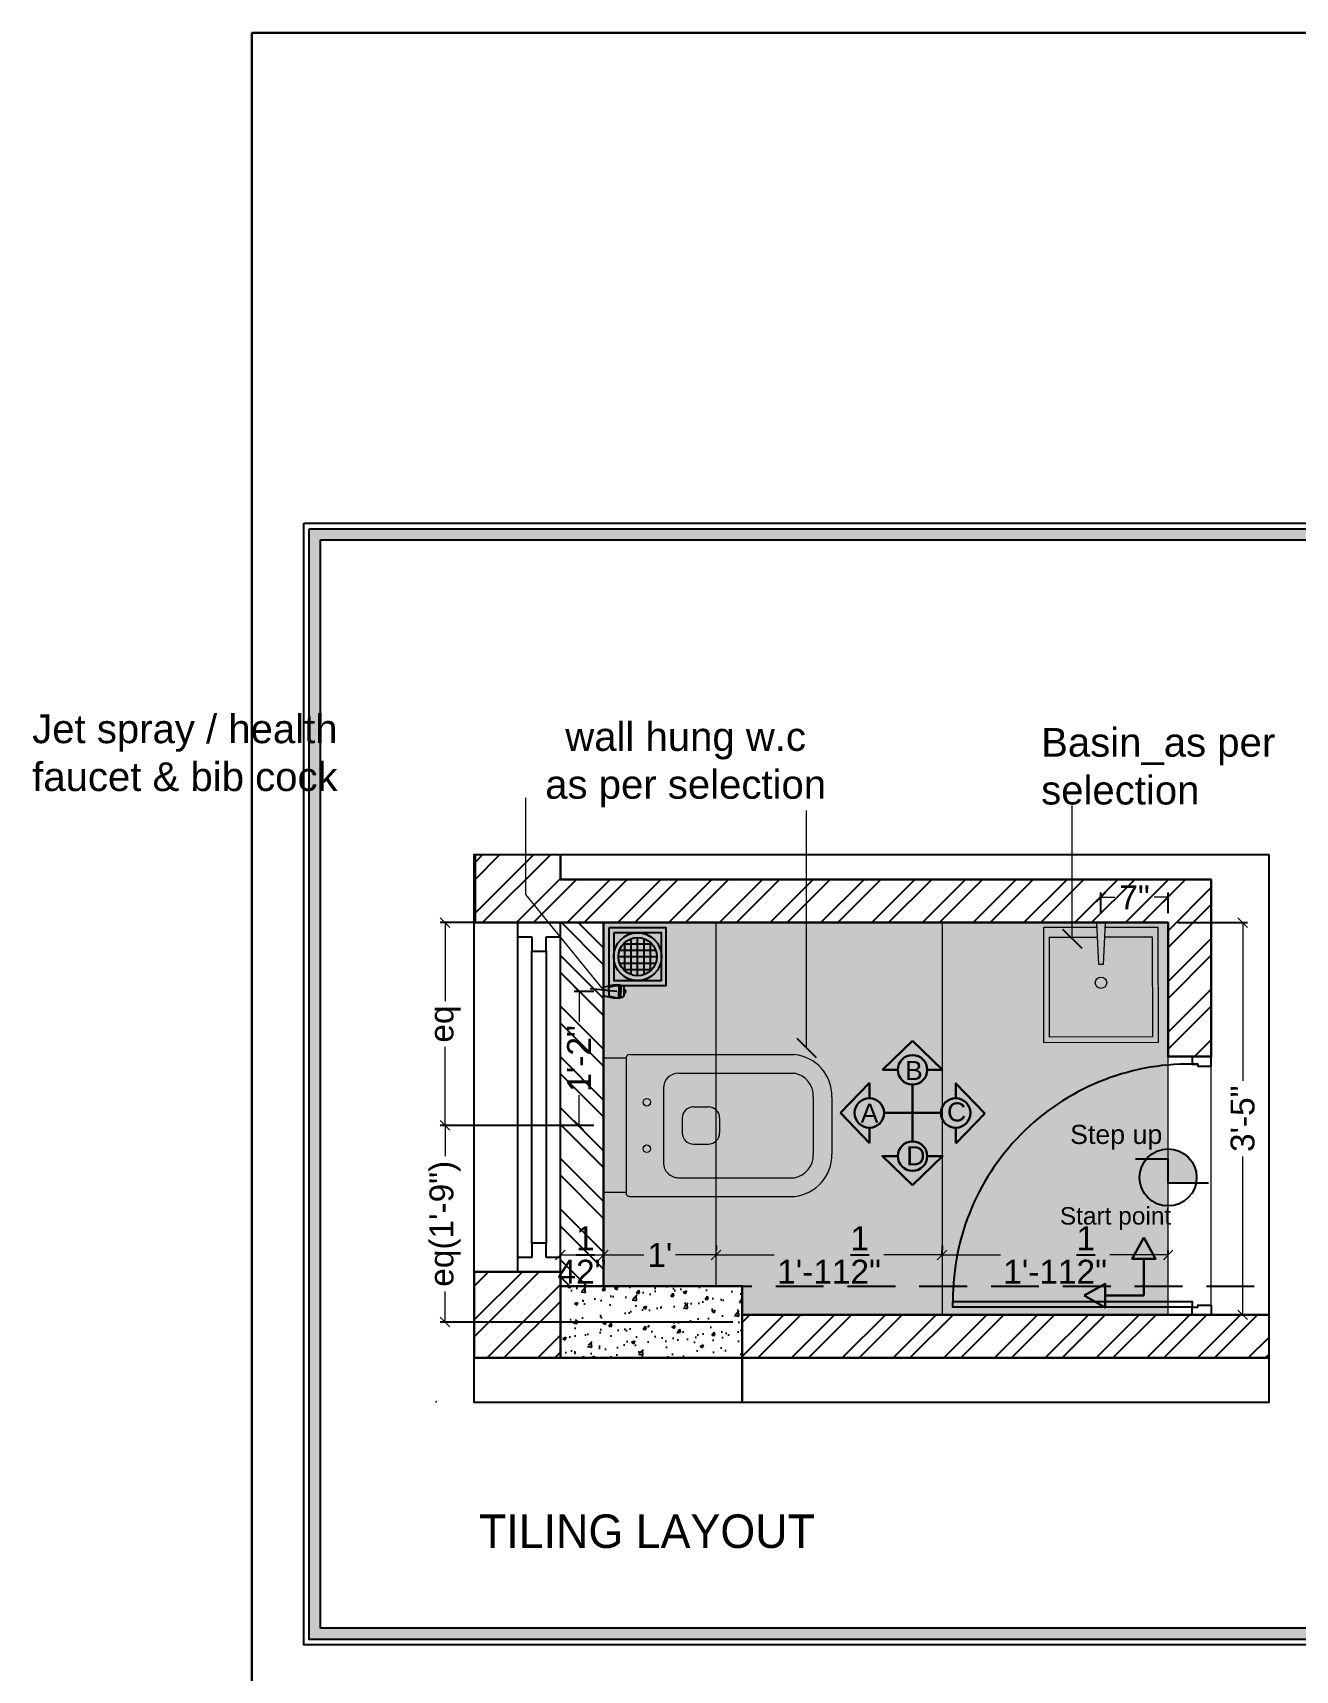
# Model space of a CAD drawing. Header units: millimetres. Extents: x 56222 to 3066687, y -650199 to -121287.
# Drawn here: x 148876.1 to 149008, y -184658.7 to -184487.5 of the extents above; entities that cross this region are included whole.
import ezdxf

# ---------------------------------------------------------------- set-up
doc = ezdxf.new("R2010")
doc.units = ezdxf.units.MM
doc.header["$MEASUREMENT"] = 0
doc.header["$PDMODE"] = 35
for name, pattern in [('ACAD_ISO02W100', [15, 12, -3]), ('ACAD_ISO04W100', [30, 24, -3, 0, -3]), ('HIDDEN', [0.375, 0.25, -0.125])]:
    doc.linetypes.add(name, pattern=pattern)
doc.layers.get('Defpoints').update_dxf_attribs({"color": 220})
for name, color, linetype, lineweight in [('BEAM', 160, 'HIDDEN', 25), ('COLUMN', 1, 'Continuous', 30), ('dim05', 1, 'Continuous', 13), ('DIMENSIONS', 164, 'Continuous', 9), ('Electrical', 84, 'Continuous', 30), ('ELEVATION', 250, 'Continuous', 9), ('FURNITURE', 32, 'Continuous', 9), ('LABALLING', 1, 'Continuous', 25), ('NAME PLATE', 7, 'Continuous', 25), ('sec. mark', 5, 'Continuous', 25), ('SECOND FLOOR', 7, 'Continuous', 9), ('SECOND FLOOR ( PLine )', 7, 'Continuous', 30), ('Text', 7, 'Continuous', 15), ('wall', 7, 'Continuous', 30), ('XX~SLAB ( BEAM )~ ( DIM )', 7, 'Continuous', 9)]:
    doc.layers.add(name, color=color, linetype=linetype, lineweight=lineweight)
doc.layers.add('hatch', color=253, linetype='Continuous', lineweight=0, transparency=0.4)
for name, color, linetype in [('SANIT', 232, 'Continuous'), ('WC-DET', 8, 'Continuous'), ('WIN', 250, 'Continuous')]:
    doc.layers.add(name, color=color, linetype=linetype)
doc.layers.add('XX~SLAB ( PLINE )', color=251, linetype='Continuous', plot=False)
doc.styles.add('Aerial', font='arial.ttf')
doc.styles.add('Arial', font='arial.ttf')
doc.styles.add('DATE', font='swissc.ttf', dxfattribs={"height": 6.75})
doc.styles.get("Standard").update_dxf_attribs({"font": 'arial.ttf', "height": 6})
doc.dimstyles.new('ISO-25', dxfattribs={"dimtxt": 2.5, "dimasz": 1, "dimexe": 0.5, "dimexo": 1, "dimtad": 0, "dimdec": 1, "dimlunit": 4, "dimtxsty": 'Standard', "dimblk": 'OBLIQUE', "dimcen": 2.5, "dimclrd": 1, "dimclre": 1, "dimclrt": 5, "dimadec": 0, "dimazin": 0, "dimtfac": 1, "dimtdec": 1, "dimtmove": 0, "dimatfit": 3, "dimfxl": 1, "dimlwd": -1, "dimarcsym": 0})
doc.dimstyles.new('NEW ', dxfattribs={"dimtxt": 3, "dimasz": 2, "dimexe": 1, "dimexo": 1, "dimgap": 0.089996, "dimtad": 0, "dimtoh": 1, "dimzin": 3, "dimdsep": 46, "dimlunit": 4, "dimtxsty": 'Aerial', "dimblk": 'OBLIQUE', "dimcen": 0.089996, "dimdle": 1, "dimclrd": 252, "dimclre": 252, "dimclrt": 7, "dimadec": 0, "dimazin": 1, "dimtfac": 1, "dimtdec": 0, "dimtofl": 0, "dimtmove": 1, "dimatfit": 3, "dimldrblk": 'OBLIQUE', "dimfxl": 1, "dimtolj": 1, "dimtzin": 0, "dimlwd": 5, "dimlwe": 5, "dimarcsym": 0})
pattern_1 = [(45, (197.9044, 8.5273), (-2.65165043, 2.65165043), []), (45, (199.672, 8.5273), (-2.65165043, 2.65165043), [])]

# ---------------------------------------------------------------- blocks, each defined once
blk = doc.blocks.new('A$C3EC62B37')
at = {"layer": 'FURNITURE', "lineweight": 30, "ltscale": 0.25, "true_color": 0xffffff}
h = blk.add_hatch(color=7, dxfattribs=at)
h.dxf.hatch_style = 1
h.paths.add_polyline_path([(-12.22, 0), (-12.22, 2.35), (-26.26, 2.35), (-26.26, 0)])
h.paths.add_polyline_path([(-26.26, 2.35), (-12.22, 2.35, 0.414214), (-11.83, 2.74), (-11.83, 19.96, 0.388639), (-16.24, 23.87), (-22.38, 23.87, 0.379499), (-26.65, 19.96), (-26.65, 2.74, 0.414214)])
h.paths.add_polyline_path([(-15.35, 6.26), (-23.13, 6.26, -0.414214), (-24.7, 7.83), (-24.7, 19.96, -0.349567), (-22.37, 21.91), (-16.24, 21.91, -0.364948), (-13.78, 19.96), (-13.78, 7.83, -0.414214)], flags=16)
h.paths.add_polyline_path([(-18.46, 8.22), (-20.02, 8.22, -0.414214), (-21.2, 9.39), (-21.2, 10.96, -0.414214), (-20.02, 12.13), (-18.46, 12.13, -0.414214), (-17.28, 10.96), (-17.28, 9.39, -0.414214)], flags=0)
h.paths.add_polyline_path([(-22.06, 4.53, -1), (-21.27, 4.53, -1)], flags=16)
at = {"layer": 'FURNITURE', "color": 0, "linetype": 'ByBlock', "lineweight": -2}
for p, q in [((-22.24, 23.87), (-16.24, 23.87)), ((-22.24, 21.91), (-16.24, 21.91)), ((-26.65, 2.74), (-26.65, 19.96)), ((-24.7, 7.83), (-24.7, 19.96)), ((-13.78, 7.83), (-13.78, 19.96)), ((-11.83, 2.74), (-11.83, 19.96)), ((-20.02, 12.13), (-18.46, 12.13)), ((-21.2, 9.39), (-21.2, 10.96)), ((-17.28, 9.39), (-17.28, 10.96)), ((-20.02, 8.22), (-18.46, 8.22)), ((-23.13, 6.26), (-15.35, 6.26)), ((-26.26, 2.35), (-12.22, 2.35)), ((-26.26, 2.35), (-26.26, 0)), ((-12.22, 2.35), (-12.22, 0)), ((-26.26, 0), (-12.22, 0)), ((-26.26, 0), (-12.22, 0))]:
    blk.add_line(p, q, dxfattribs=at)
for centre in [(-21.66, 4.53), (-16.81, 4.53)]:
    blk.add_circle(centre, 0.391, dxfattribs=at)
for centre, radius, start, end in [((-22.31, 19.5), 4.37, 89.0873, 174.0395), ((-16.17, 19.5), 4.37, 5.9605, 90.9127), ((-22.31, 19.48), 2.44, 88.437, 168.6348), ((-16.17, 19.48), 2.44, 11.3652, 91.563), ((-20.02, 10.96), 1.17, 90, 180), ((-18.46, 10.96), 1.17, 0, 90), ((-20.02, 9.39), 1.17, 180, 270), ((-18.46, 9.39), 1.17, 270, 0), ((-23.13, 7.83), 1.57, 180, 270), ((-15.35, 7.83), 1.57, 270, 0), ((-26.26, 2.74), 0.391, 180, 270), ((-12.22, 2.74), 0.391, 270, 0)]:
    blk.add_arc(centre, radius, start, end, dxfattribs=at)
blk = doc.blocks.new('A$C775F2B7C')
at = {"layer": 'WC-DET', "color": 7}
for points in [[(0.0199, 0.0758), (0.0069, 0.0758, 0.150223), (0, 0.0598), (0, 0.0369), (0.0069, 0.004, 0.333354), (0.0114, 0), (0.0248, 0), (0.0382, 0, 0.333354), (0.0427, 0.004), (0.0496, 0.0369), (0.0496, 0.0598, 0.150223), (0.0427, 0.0758), (0.0297, 0.0758)], [(0.0199, 0.0758), (0.0199, 0.0819, -0.414214), (0.0206, 0.0826), (0.0248, 0.0826)], [(0.0248, 0.0758), (0.0199, 0.0758, 0.150223)], [(0.0297, 0.0758), (0.0297, 0.0819, 0.414214), (0.0289, 0.0826), (0.0248, 0.0826)], [(0.025, 0.0202), (0.0118, 0.0202, -0.354974), (0.0072, 0.0233), (0, 0.0572)], [(0.0246, 0.0202), (0.0378, 0.0202, 0.354974), (0.0423, 0.0233), (0.0496, 0.0572)]]:
    blk.add_lwpolyline(points, format="xyb", dxfattribs=at)
at = {"layer": 'WC-DET'}
for points in [[(0.0005, 0.0627), (0.0248, 0.0627)], [(0.0011, 0.0651), (0.0248, 0.0651)], [(0.0485, 0.0651), (0.0248, 0.0651)], [(0.0491, 0.0627), (0.0248, 0.0627)], [(0, 0.0575), (0.0248, 0.0575)], [(0.0496, 0.0575), (0.0248, 0.0575)]]:
    blk.add_lwpolyline(points, dxfattribs=at)
at = {"layer": 'WC-DET', "color": 7}
blk.add_lwpolyline([(0.0297, 0.0758), (0.0248, 0.0758)], dxfattribs=at)
blk = doc.blocks.new('NAHNYsquare')
at = {"color": 253}
for p, q in [((4.49, -1.65), (1.51, -1.65)), ((1.67, -4.48), (1.67, -1.49)), ((2.33, -4.87), (2.33, -1.1)), ((3, -0.99), (3, -4.99)), ((3.67, -4.87), (3.67, -1.1)), ((4.33, -4.48), (4.33, -1.49)), ((5, -2.99), (1, -2.99)), ((4.89, -2.32), (1.11, -2.32)), ((4.89, -3.65), (1.11, -3.65)), ((4.49, -4.32), (1.51, -4.32))]:
    blk.add_line(p, q, dxfattribs=at)
for points in [[(0, -5.99), (6, -5.99), (6, 0.01), (0, 0.01)], [(0.5, -5.49), (5.5, -5.49), (5.5, -0.49), (0.5, -0.49)]]:
    blk.add_lwpolyline(points, close=True)
for radius in [2.5, 2]:
    blk.add_circle((3, -2.99), radius)
blk = doc.blocks.new('_Oblique')
at = {"layer": 'wall', "color": 0, "lineweight": -2}
blk.add_line((-0.5, -0.5), (0.5, 0.5), dxfattribs=at)
blk = doc.blocks.new('*D1018')
at = {"layer": 'Defpoints', "color": 0, "lineweight": 25, "transparency": 16777216}
for p in [(148987.71, -184577.86), (148987.71, -184580.51), (148994.73, -184580.51)]:
    blk.add_point(p, dxfattribs=at)
at = {"layer": 'dim05', "color": 1, "linetype": 'Continuous', "lineweight": -2, "transparency": 16777216}
for p, q in [((148987.71, -184579.51), (148987.71, -184577.36)), ((148994.73, -184579.51), (148994.73, -184577.36))]:
    blk.add_line(p, q, dxfattribs=at)
at = {"layer": 'dim05', "color": 1, "linetype": 'Continuous', "transparency": 16777216}
for p, q in [((148987.71, -184577.86), (148989.17, -184577.86)), ((148994.73, -184577.86), (148993.27, -184577.86))]:
    blk.add_line(p, q, dxfattribs=at)
at = {"layer": 'dim05', "color": 1, "transparency": 16777216, "rotation": 180}
blk.add_blockref('_Oblique', (148987.71, -184577.86), dxfattribs=at)
at = {"layer": 'dim05', "color": 1, "transparency": 16777216}
blk.add_blockref('_Oblique', (148994.73, -184577.86), dxfattribs=at)
at = {"layer": 'dim05', "color": 5, "lineweight": 25, "transparency": 16777216, "insert": (148991.22, -184577.86), "char_height": 2.5, "attachment_point": 5, "style": 'Arial'}
blk.add_mtext('7"', dxfattribs=at)
blk = doc.blocks.new('*D1019')
at = {"layer": 'Defpoints', "color": 0, "lineweight": 25, "transparency": 16777216}
for p in [(148971.11, -184615.25), (148971.11, -184616.17, -0.13), (148994.73, -184616.17, -0.13)]:
    blk.add_point(p, dxfattribs=at)
at = {"layer": 'dim05', "color": 1, "linetype": 'Continuous', "lineweight": -2, "transparency": 16777216}
for p, q in [((148971.11, -184615.17), (148971.11, -184614.75)), ((148994.73, -184615.17), (148994.73, -184614.75))]:
    blk.add_line(p, q, dxfattribs=at)
at = {"layer": 'dim05', "color": 1, "linetype": 'Continuous', "transparency": 16777216}
for p, q in [((148971.11, -184615.25), (148977.21, -184615.25)), ((148994.73, -184615.25), (148988.63, -184615.25))]:
    blk.add_line(p, q, dxfattribs=at)
at = {"layer": 'dim05', "color": 1, "transparency": 16777216, "rotation": 180}
blk.add_blockref('_Oblique', (148971.11, -184615.25), dxfattribs=at)
at = {"layer": 'dim05', "color": 1, "transparency": 16777216}
blk.add_blockref('_Oblique', (148994.73, -184615.25), dxfattribs=at)
at = {"layer": 'dim05', "color": 5, "lineweight": 25, "transparency": 16777216, "insert": (148982.92, -184615.25), "char_height": 2.5, "attachment_point": 5, "style": 'Arial'}
blk.add_mtext('1\'-11{\\H1x;\\S1/2;}"', dxfattribs=at)
blk = doc.blocks.new('*D1020')
at = {"layer": 'Defpoints', "color": 0, "lineweight": 25, "transparency": 16777216}
for p in [(148947.49, -184615.25, -0.13), (148947.49, -184615.25), (148971.11, -184615.25)]:
    blk.add_point(p, dxfattribs=at)
at = {"layer": 'dim05', "color": 1, "linetype": 'Continuous', "lineweight": -2, "transparency": 16777216}
for p, q in [((148947.49, -184614.25), (148947.49, -184614.75)), ((148971.11, -184614.25), (148971.11, -184614.75))]:
    blk.add_line(p, q, dxfattribs=at)
at = {"layer": 'dim05', "color": 1, "linetype": 'Continuous', "transparency": 16777216}
for p, q in [((148947.49, -184615.25), (148953.58, -184615.25)), ((148971.11, -184615.25), (148965.01, -184615.25))]:
    blk.add_line(p, q, dxfattribs=at)
at = {"layer": 'dim05', "color": 1, "transparency": 16777216, "rotation": 180}
blk.add_blockref('_Oblique', (148947.49, -184615.25), dxfattribs=at)
at = {"layer": 'dim05', "color": 1, "transparency": 16777216}
blk.add_blockref('_Oblique', (148971.11, -184615.25), dxfattribs=at)
at = {"layer": 'dim05', "color": 5, "lineweight": 25, "transparency": 16777216, "insert": (148959.3, -184615.25), "char_height": 2.5, "attachment_point": 5, "style": 'Arial'}
blk.add_mtext('1\'-11{\\H1x;\\S1/2;}"', dxfattribs=at)
blk = doc.blocks.new('*D1021')
at = {"layer": 'Defpoints', "color": 0, "lineweight": 25, "transparency": 16777216}
for p in [(148935.73, -184615.25, -0.13), (148935.73, -184615.25), (148947.49, -184615.25)]:
    blk.add_point(p, dxfattribs=at)
at = {"layer": 'dim05', "color": 1, "linetype": 'Continuous', "lineweight": -2, "transparency": 16777216}
for p, q in [((148935.73, -184614.25), (148935.73, -184614.75)), ((148947.49, -184614.25), (148947.49, -184614.75))]:
    blk.add_line(p, q, dxfattribs=at)
at = {"layer": 'dim05', "color": 1, "linetype": 'Continuous', "transparency": 16777216}
for p, q in [((148935.73, -184615.25), (148939.95, -184615.25)), ((148947.49, -184615.25), (148943.27, -184615.25))]:
    blk.add_line(p, q, dxfattribs=at)
at = {"layer": 'dim05', "color": 1, "transparency": 16777216, "rotation": 180}
blk.add_blockref('_Oblique', (148935.73, -184615.25), dxfattribs=at)
at = {"layer": 'dim05', "color": 1, "transparency": 16777216}
blk.add_blockref('_Oblique', (148947.49, -184615.25), dxfattribs=at)
at = {"layer": 'dim05', "color": 5, "lineweight": 25, "transparency": 16777216, "insert": (148941.61, -184615.25), "char_height": 2.5, "attachment_point": 5, "style": 'Arial'}
blk.add_mtext("1'", dxfattribs=at)
blk = doc.blocks.new('*D1022')
at = {"layer": 'Defpoints', "color": 0, "lineweight": 25, "transparency": 16777216}
for p in [(148931.23, -184615.25, -0.06), (148935.73, -184615.25, 0.04), (148935.73, -184615.25)]:
    blk.add_point(p, dxfattribs=at)
at = {"layer": 'dim05', "color": 1, "linetype": 'Continuous', "lineweight": -2, "transparency": 16777216}
for p, q in [((148935.73, -184614.25), (148935.73, -184614.75)), ((148931.23, -184616.25), (148931.23, -184615.75))]:
    blk.add_line(p, q, dxfattribs=at)
at = {"layer": 'dim05', "color": 1, "linetype": 'Continuous', "transparency": 16777216}
blk.add_line((148931.23, -184615.25), (148935.73, -184615.25), dxfattribs=at)
at = {"layer": 'dim05', "color": 1, "transparency": 16777216, "rotation": 180}
blk.add_blockref('_Oblique', (148931.23, -184615.25), dxfattribs=at)
at = {"layer": 'dim05', "color": 1, "transparency": 16777216}
blk.add_blockref('_Oblique', (148935.73, -184615.25), dxfattribs=at)
at = {"layer": 'dim05', "color": 5, "lineweight": 25, "transparency": 16777216, "insert": (148933.48, -184615.25), "char_height": 2.5, "attachment_point": 5, "style": 'Arial'}
blk.add_mtext('4{\\H1x;\\S1/2;}"', dxfattribs=at)
blk = doc.blocks.new('*D1023')
at = {"layer": 'Defpoints', "color": 0, "lineweight": 25, "transparency": 16777216}
for p in [(148994.73, -184580.51), (148994.73, -184621.51, -0.13), (149002.52, -184621.51)]:
    blk.add_point(p, dxfattribs=at)
at = {"layer": 'dim05', "color": 1, "linetype": 'Continuous', "lineweight": -2, "transparency": 16777216}
for p, q in [((148995.73, -184580.51), (149003.02, -184580.51)), ((148995.73, -184621.51), (149003.02, -184621.51))]:
    blk.add_line(p, q, dxfattribs=at)
at = {"layer": 'dim05', "color": 1, "linetype": 'Continuous', "transparency": 16777216}
for p, q in [((149002.52, -184580.51), (149002.52, -184597.06)), ((149002.52, -184621.51), (149002.52, -184604.96))]:
    blk.add_line(p, q, dxfattribs=at)
at = {"layer": 'dim05', "color": 1, "transparency": 16777216}
for p, rotation in [((149002.52, -184580.51), 90), ((149002.52, -184621.51), 270)]:
    blk.add_blockref('_Oblique', p, dxfattribs=dict(at, rotation=rotation))
at = {"layer": 'dim05', "color": 5, "lineweight": 25, "transparency": 16777216, "insert": (149002.52, -184601.01), "char_height": 2.5, "attachment_point": 5, "rotation": 90, "style": 'Arial'}
blk.add_mtext('3\'-5"', dxfattribs=at)
blk = doc.blocks.new('*D1024')
at = {"layer": 'Defpoints', "color": 0, "lineweight": 25, "transparency": 16777216}
for p in [(148935.73, -184601.71, 0), (148919.17, -184622.26), (148950.23, -184622.26, 0.07)]:
    blk.add_point(p, dxfattribs=at)
at = {"layer": 'dim05', "color": 1, "linetype": 'Continuous', "lineweight": -2, "transparency": 16777216}
for p, q in [((148934.73, -184601.71), (148918.67, -184601.71)), ((148949.23, -184622.26), (148918.67, -184622.26))]:
    blk.add_line(p, q, dxfattribs=at)
at = {"layer": 'dim05', "color": 1, "linetype": 'Continuous', "transparency": 16777216}
for p, q in [((148919.17, -184601.71), (148919.17, -184604.91)), ((148919.17, -184622.26), (148919.17, -184619.07))]:
    blk.add_line(p, q, dxfattribs=at)
at = {"layer": 'dim05', "color": 1, "transparency": 16777216}
for p, rotation in [((148919.17, -184601.71), 90), ((148919.17, -184622.26), 270)]:
    blk.add_blockref('_Oblique', p, dxfattribs=dict(at, rotation=rotation))
at = {"layer": 'dim05', "color": 5, "lineweight": 25, "transparency": 16777216, "insert": (148919.17, -184611.99), "char_height": 2.5, "attachment_point": 5, "rotation": 90, "style": 'Arial'}
blk.add_mtext('eq(1\'-9")', dxfattribs=at)
blk = doc.blocks.new('*D1025')
at = {"layer": 'Defpoints', "color": 0, "lineweight": 25, "transparency": 16777216}
for p in [(148919.17, -184580.51), (148935.73, -184580.51, 0.07), (148935.73, -184601.71, -0.13)]:
    blk.add_point(p, dxfattribs=at)
at = {"layer": 'dim05', "color": 1, "linetype": 'Continuous', "lineweight": -2, "transparency": 16777216}
for p, q in [((148934.73, -184580.51), (148918.67, -184580.51)), ((148934.73, -184601.71), (148918.67, -184601.71))]:
    blk.add_line(p, q, dxfattribs=at)
at = {"layer": 'dim05', "color": 1, "linetype": 'Continuous', "transparency": 16777216}
for p, q in [((148919.17, -184580.51), (148919.17, -184588.73)), ((148919.17, -184601.71), (148919.17, -184593.49))]:
    blk.add_line(p, q, dxfattribs=at)
at = {"layer": 'dim05', "color": 1, "transparency": 16777216}
for p, rotation in [((148919.17, -184580.51), 90), ((148919.17, -184601.71), 270)]:
    blk.add_blockref('_Oblique', p, dxfattribs=dict(at, rotation=rotation))
at = {"layer": 'dim05', "color": 5, "lineweight": 25, "transparency": 16777216, "insert": (148919.17, -184591.11), "char_height": 2.5, "attachment_point": 5, "rotation": 90, "style": 'Arial'}
blk.add_mtext('eq', dxfattribs=at)
blk = doc.blocks.new('*D1026')
at = {"layer": 'Defpoints', "color": 0, "lineweight": 25, "transparency": 16777216}
for p in [(148935.73, -184587.71), (148933.17, -184601.71), (148935.73, -184601.71, -0.13)]:
    blk.add_point(p, dxfattribs=at)
at = {"layer": 'dim05', "color": 1, "linetype": 'Continuous', "lineweight": -2, "transparency": 16777216}
for p, q in [((148934.73, -184587.71), (148932.67, -184587.71)), ((148934.73, -184601.71), (148932.67, -184601.71))]:
    blk.add_line(p, q, dxfattribs=at)
at = {"layer": 'dim05', "color": 1, "linetype": 'Continuous', "transparency": 16777216}
for p, q in [((148933.17, -184587.71), (148933.17, -184590.88)), ((148933.17, -184601.71), (148933.17, -184598.54))]:
    blk.add_line(p, q, dxfattribs=at)
at = {"layer": 'dim05', "color": 1, "transparency": 16777216}
for p, rotation in [((148933.17, -184587.71), 90), ((148933.17, -184601.71), 270)]:
    blk.add_blockref('_Oblique', p, dxfattribs=dict(at, rotation=rotation))
at = {"layer": 'dim05', "color": 5, "lineweight": 25, "transparency": 16777216, "insert": (148933.17, -184594.71), "char_height": 2.5, "attachment_point": 5, "rotation": 90, "style": 'Arial'}
blk.add_mtext('1\'-2"', dxfattribs=at)
blk = doc.blocks.new('DF DF D')
at = {"layer": 'WIN'}
h = blk.add_hatch(color=256, dxfattribs=at)
h.dxf.hatch_style = 1
h.paths.add_polyline_path([(3351769.17, -515756.21), (3351769.17, -515753.29, 0.049939), (3351768.58, -515753.23, 0.699776), (3351766.66, -515758.48), (3351766.66, -515756.21)])
blk.add_lwpolyline([(3351769.17, -515752), (3351769.17, -515756.21), (3351766.66, -515756.21), (3351766.66, -515759.61)], dxfattribs=at)
blk.add_circle((3351768.58, -515756.21), 2.98, dxfattribs=at)

msp = doc.modelspace()

# ---------------------------------------------------------------- hatches: boundary and pattern name
at = {"layer": 'hatch', "linetype": 'Continuous', "lineweight": 25}
h = msp.add_hatch(dxfattribs=at)
h.set_pattern_fill('ANSI32', color=256, scale=10, style=0)
h.set_pattern_definition(pattern_1)
h.paths.add_polyline_path([(148999.229, -184580.509), (148999.229, -184576.009), (148931.229, -184576.009), (148931.229, -184573.395), (148922.303, -184573.395), (148922.303, -184580.509), (148988.602, -184580.509), (148988.602, -184580.509), (148987.709, -184580.509), (148987.919, -184580.509), (148988.392, -184580.509), (148988.602, -184580.509), (148987.709, -184580.509), (148987.709, -184580.509), (148988.602, -184580.509), (148994.729, -184580.509), (148994.729, -184594.509), (148999.229, -184594.509)])
h.paths.add_polyline_path([(149005.244, -184621.509), (148950.23, -184621.509), (148950.23, -184626.009), (149005.244, -184626.009)])
h = msp.add_hatch(dxfattribs=at)
h.set_pattern_fill('ANSI32', color=256, scale=10, angle=90, style=0)
h.set_pattern_definition([(135, (197.9044, 8.5273), (-2.65165043, -2.65165043), []), (135, (197.9044, 10.295), (-2.65165043, -2.65165043), [])])
h.paths.add_polyline_path([(148935.73, -184580.509), (148931.228, -184580.509), (148931.228, -184618.509), (148935.73, -184618.509)])
at = {"layer": 'hatch', "linetype": 'Continuous', "lineweight": 25, "true_color": 0xe9d9ba, "transparency": 33554546}
h = msp.add_hatch(dxfattribs=at)
h.set_pattern_fill('AR-CONC', color=254, scale=0.1)
h.set_pattern_definition([(50, (294.6988, 5.82307), (0.7172601826, -0.062752135), [0.075, -0.825]), (355, (294.6988, 5.8231), (-0.1387513336, 0.7521921337), [0.06, -0.66]), (100.45144446, (294.7586, 5.81784), (0.5785088467, 0.689439991), [0.063740192, -0.701142112]), (46.1842, (294.6988, 6.0231), (1.0672413307, -0.1655192808), [0.1125, -1.2375]), (96.6356355, (294.7878, 6.0093), (0.9346619457, 0.974118601), [0.095610342, -1.05171376]), (351.184164, (294.6988, 6.0231), (0.934661945, 0.9741186003), [0.09, -0.990000001]), (21, (294.7988, 5.97307), (0.5969070521, -0.4026188907), [0.075, -0.825]), (326, (294.7988, 5.9731), (0.243315332, 0.725150045), [0.06, -0.66]), (71.45144474, (294.8486, 5.9395), (0.8402223767, 0.3225311528), [0.06374019, -0.701142112]), (37.5, (294.69882, 5.82307), (0.01215985532, 0.33289385383), [0, -0.652, 0, -0.67, 0, -0.6625]), (7.5, (294.69882, 5.82307), (0.26306953744, 0.3944117119), [0, -0.382, 0, -0.637, 0, -0.2525]), (327.5, (294.47582, 5.82307), (0.53382243617, -0.02255487173), [0, -0.25, 0, -0.78, 0, -1.035]), (317.5, (294.37582, 5.82307), (0.5831861693, 0.1001049823), [0, -0.325, 0, -0.518, 0, -0.735])])
h.paths.add_polyline_path([(148994.729, -184580.509), (148971.107, -184580.509), (148971.107, -184621.509), (148994.729, -184621.509)])
h.paths.add_polyline_path([(148971.107, -184580.509), (148947.485, -184580.509), (148947.485, -184618.509), (148950.23, -184618.509), (148950.23, -184621.509), (148971.107, -184621.509)])
h.paths.add_polyline_path([(148947.485, -184580.509), (148935.731, -184580.509), (148935.731, -184618.509), (148947.485, -184618.509)])
at = {"layer": 'hatch', "linetype": 'Continuous', "lineweight": 25}
h = msp.add_hatch(dxfattribs=at)
h.set_pattern_fill('ANSI32', color=256, scale=10, style=0)
h.set_pattern_definition(pattern_1)
h.paths.add_polyline_path([(148931.23, -184617.009), (148922.23, -184617.009), (148922.23, -184626.009), (148931.23, -184626.009)])
h = msp.add_hatch(dxfattribs=at)
h.set_pattern_fill('AR-CONC', color=256, scale=0.5)
h.set_pattern_definition([(50, (197.9044, 8.5273), (3.586300913, -0.313760675), [0.375, -4.125]), (355, (197.9044, 8.5273), (-0.69375667, 3.76096067), [0.3, -3.3]), (100.4514445, (198.2033, 8.5012), (2.892544234, 3.447199955), [0.31870096, -3.50571056]), (46.1842, (197.9044, 9.5273), (5.33620665, -0.8275964), [0.5625, -6.1875]), (96.6356355, (198.349, 9.4584), (4.67330973, 4.870593), [0.47805171, -5.2585688]), (351.184164, (197.9044, 9.5273), (4.67330973, 4.870593), [0.45, -4.95]), (21, (198.4044, 9.2773), (2.98453526, -2.013094453), [0.375, -4.125]), (326, (198.4044, 9.2773), (1.21657666, 3.625750225), [0.3, -3.3]), (71.4514447, (198.653, 9.1096), (4.201111884, 1.612655764), [0.31870095, -3.50571056]), (37.5, (197.9044, 8.5273), (0.0607992766, 1.664469269), [0, -3.26, 0, -3.35, 0, -3.3125]), (7.5, (197.9044, 8.5273), (1.315347687, 1.97205856), [0, -1.91, 0, -3.185, 0, -1.2625]), (327.5, (196.7894, 8.5273), (2.669112181, -0.112774359), [0, -1.25, 0, -3.9, 0, -5.175]), (317.5, (196.2894, 8.5273), (2.915930847, 0.500524912), [0, -1.625, 0, -2.59, 0, -3.675])])
h.paths.add_polyline_path([(148950.23, -184618.509), (148931.23, -184618.509), (148931.23, -184626.009), (148950.23, -184626.009)])
at = {"layer": 'NAME PLATE', "true_color": 0xd39e00}
h = msp.add_hatch(color=42, dxfattribs=at)
h.paths.add_polyline_path([(148904.985, -184539.339), (148904.985, -184655.429), (149069.914, -184655.429), (149069.914, -184539.339)])
h.paths.add_polyline_path([(148906.142, -184540.497), (149068.756, -184540.497), (149068.756, -184654.271), (148906.142, -184654.271)], flags=16)
at = {"layer": 'Text', "true_color": 0x939598}
h = msp.add_hatch(color=252, dxfattribs=at)
h.dxf.hatch_style = 1
h.paths.add_polyline_path([(148975.559, -184600.458), (148972.534, -184597.31), (148972.534, -184598.92, -1), (148972.534, -184601.995), (148972.534, -184603.605)])
h.paths.add_polyline_path([(148971.17, -184604.969), (148969.56, -184604.969, -0.4142136), (148968.023, -184606.507, -0.4142136), (148966.485, -184604.969), (148964.876, -184604.969), (148968.023, -184607.994)])
h.paths.add_polyline_path([(148963.511, -184603.605), (148963.511, -184601.995, -1), (148963.511, -184598.92), (148963.511, -184597.31), (148960.487, -184600.458)])
h.paths.add_polyline_path([(148968.023, -184594.408, -0.4142136), (148969.56, -184595.946), (148971.17, -184595.946), (148968.023, -184592.921), (148964.876, -184595.946), (148966.485, -184595.946, -0.4142136)])

# ---------------------------------------------------------------- linework, layer by layer
at = {"color": 5, "lineweight": 30}
for p, q in [((148992.195, -184615.637), (148992.195, -184619.503)), ((148992.195, -184619.503), (148988.166, -184619.503))]:
    msp.add_line(p, q, dxfattribs=at)
at = {"color": 40, "true_color": 0xf8d731, "elevation": -0.126}
for points in [[(148997.229, -184594.509), (148997.229, -184595.309), (148997.829, -184595.309), (148997.829, -184595.509), (148999.229, -184595.509), (148999.229, -184594.509)], [(148997.229, -184620.709), (148972.229, -184620.709), (148972.229, -184620.109), (148997.229, -184620.109)], [(148997.229, -184621.509), (148997.229, -184620.709), (148997.829, -184620.709), (148997.829, -184620.509), (148999.229, -184620.509), (148999.229, -184621.509)]]:
    msp.add_lwpolyline(points, close=True, dxfattribs=at)
at = {"color": 5, "lineweight": 30}
for points in [[(148992.195, -184615.637), (148990.967, -184615.637), (148992.195, -184613.419)], [(148992.195, -184615.637), (148993.424, -184615.637), (148992.195, -184613.419)], [(148988.166, -184619.503), (148988.166, -184618.274), (148985.948, -184619.503)], [(148988.166, -184619.503), (148988.166, -184620.731), (148985.948, -184619.503)]]:
    msp.add_lwpolyline(points, dxfattribs=at)
at = {"layer": 'BEAM', "ltscale": 20}
msp.add_line((148931.229, -184618.509), (149005.244, -184618.509), dxfattribs=at)
at = {"layer": 'COLUMN', "elevation": 0.069}
msp.add_lwpolyline([(148931.23, -184618.509), (148950.23, -184618.509), (148950.23, -184626.009), (148931.23, -184626.009), (148931.23, -184618.509)], dxfattribs=at)
at = {"layer": 'dim05', "color": 1, "linetype": 'Continuous', "lineweight": 25}
msp.add_line((148997.229, -184620.709, -0.126), (148972.229, -184620.709, -0.126), dxfattribs=at)
at = {"layer": 'dim05', "color": 4, "linetype": 'Continuous', "lineweight": 25}
msp.add_arc((148996.939, -184620.002, -0.126), 24.71, 87.93501, 180, dxfattribs=at)
at = {"layer": 'DIMENSIONS', "color": 18, "lineweight": 30, "true_color": 0x000000}
for p, q in [((148968.023, -184592.87), (148964.876, -184595.895)), ((148968.023, -184592.87), (148971.17, -184595.895)), ((148966.485, -184595.895), (148964.876, -184595.895)), ((148969.56, -184595.895), (148971.17, -184595.895)), ((148960.487, -184600.406), (148963.511, -184597.259)), ((148963.511, -184598.869), (148963.511, -184597.259)), ((148972.534, -184598.869), (148972.534, -184597.259)), ((148975.559, -184600.458), (148972.534, -184597.31)), ((148960.487, -184600.406), (148963.511, -184603.554)), ((148963.511, -184601.944), (148963.511, -184603.554))]:
    msp.add_line(p, q, dxfattribs=at)
at = {"layer": 'ELEVATION', "lineweight": 25, "transparency": 33554600}
for p, q in [((148926.729, -184580.509, 0), (148926.729, -184582.009, 0)), ((148931.229, -184582.009, 0), (148931.229, -184580.509, 0)), ((148926.729, -184582.009, 0), (148928.229, -184582.009, 0)), ((148926.73, -184582.009, -0.057), (148926.73, -184617.009, -0.057)), ((148928.229, -184582.009, 0), (148928.229, -184583.509, 0)), ((148929.729, -184583.509, 0), (148929.729, -184582.009, 0)), ((148929.729, -184582.009, 0), (148931.229, -184582.009, 0)), ((148931.23, -184617.009, -0.057), (148931.23, -184582.009, -0.057)), ((148928.229, -184583.509, 0), (148929.729, -184583.509, 0)), ((148928.229, -184583.509, 0), (148929.729, -184583.509, 0)), ((148928.23, -184614.009, -0.057), (148928.23, -184583.509, 0.069)), ((148929.73, -184583.509, 0.069), (148929.73, -184614.009, -0.057)), ((148929.73, -184614.009, -0.057), (148928.23, -184614.009, -0.057)), ((148929.73, -184614.009, -0.057), (148928.23, -184614.009, -0.057)), ((148928.23, -184614.009, -0.057), (148928.23, -184615.509, -0.057)), ((148929.73, -184615.509, -0.057), (148929.73, -184614.009, -0.057)), ((148928.23, -184615.509, -0.057), (148926.73, -184615.509, -0.057)), ((148926.73, -184615.509, -0.057), (148926.73, -184617.009, -0.057)), ((148931.23, -184615.509, -0.057), (148929.73, -184615.509, -0.057))]:
    msp.add_line(p, q, dxfattribs=at)
msp.add_lwpolyline([(149005.244, -184573.395), (149005.244, -184630.688), (148922.23, -184630.688), (148922.23, -184573.395)], close=True, dxfattribs=at)
at = {"layer": 'FURNITURE'}
for p, q in [((148987.476, -184584.888, 0.126), (148987.263, -184580.509, 0.126)), ((148987.709, -184580.509), (148988.602, -184580.509)), ((148988.156, -184580.509, 0.126), (148987.948, -184584.887, 0.126)), ((148987.287, -184581.02, 0.126), (148981.709, -184581.029, 0.126)), ((148981.71, -184581.029, 0.126), (148981.717, -184593.033, 0.126)), ((148982.306, -184582.044, 0.126), (148982.312, -184592.437, 0.126)), ((148982.306, -184582.044, 0.126), (148987.337, -184582.044, 0.126)), ((148993.112, -184582.028, 0.126), (148988.083, -184582.031, 0.126)), ((148993.706, -184581.017, 0.126), (148988.131, -184581.021, 0.126)), ((148993.117, -184592.421, 0.126), (148993.112, -184582.028, 0.126)), ((148993.713, -184593.016, 0.126), (148993.706, -184581.017, 0.126)), ((148987.948, -184584.887, 0.126), (148987.476, -184584.888, 0.126)), ((148982.312, -184592.434, 0.126), (148993.117, -184592.421, 0.126)), ((148981.717, -184593.029, 0.126), (148993.713, -184593.016, 0.126))]:
    msp.add_line(p, q, dxfattribs=at)
at = {"layer": 'FURNITURE', "elevation": -0.126}
for points in [[(148947.485, -184580.509), (148935.731, -184580.509), (148935.731, -184618.509), (148947.485, -184618.509)], [(148994.729, -184580.509), (148971.107, -184580.509), (148971.107, -184621.509), (148994.729, -184621.509)]]:
    msp.add_lwpolyline(points, close=True, dxfattribs=at)
msp.add_lwpolyline([(148947.485, -184618.509), (148947.485, -184580.509), (148971.107, -184580.509), (148971.107, -184621.509), (148950.23, -184621.509)], dxfattribs=at)
at = {"layer": 'FURNITURE'}
msp.add_circle((148987.714, -184586.793, 0.126), 0.595, dxfattribs=at)
at = {"layer": 'NAME PLATE', "color": 42, "true_color": 0xd39e00}
for points in [[(148904.406, -184538.761), (149070.492, -184538.761), (149070.492, -184656.007), (148904.406, -184656.007)], [(148904.985, -184539.339), (149069.914, -184539.339), (149069.914, -184655.429), (148904.985, -184655.429)], [(148906.142, -184540.497), (149068.756, -184540.497), (149068.756, -184654.271), (148906.142, -184654.271)]]:
    msp.add_lwpolyline(points, close=True, dxfattribs=at)
at = {"layer": 'SECOND FLOOR'}
for p, q in [((148999.229, -184621.509, -0.126), (148999.229, -184579.509, -0.126)), ((148994.729, -184591.509, -0.126), (148994.729, -184584.009, -0.126)), ((149005.244, -184626.009, -0.126), (148953.729, -184626.009))]:
    msp.add_line(p, q, dxfattribs=at)
at = {"layer": 'SECOND FLOOR', "linetype": 'ACAD_ISO02W100', "ltscale": 0.7}
msp.add_line((148994.729, -184591.509, -0.126), (148994.729, -184594.009), dxfattribs=at)
at = {"layer": 'SECOND FLOOR', "color": 1, "linetype": 'ACAD_ISO04W100'}
msp.add_line((148918.229, -184630.509, -0.126), (148918.21, -184630.688, -0.126), dxfattribs=at)
at = {"layer": 'SECOND FLOOR ( PLine )'}
for p, q in [((148935.73, -184580.509, 0.069), (148935.732, -184618.509, -0.047)), ((148922.23, -184626.009, -0.057), (148931.23, -184626.009, 0.069))]:
    msp.add_line(p, q, dxfattribs=at)
for points in [[(148931.229, -184573.395), (148931.229, -184576.009), (148999.229, -184576.009), (148999.229, -184580.509), (148999.229, -184594.509), (148994.729, -184594.509), (148994.729, -184580.509), (148994.729, -184580.509), (148922.303, -184580.509), (148922.303, -184573.395)], [(148950.23, -184630.688), (148950.23, -184626.009), (149005.244, -184626.009)]]:
    msp.add_lwpolyline(points, dxfattribs=at)
for points, elevation in [([(148931.23, -184626.009), (148931.23, -184617.009), (148922.23, -184617.009), (148922.23, -184626.009)], -0.057), ([(149005.244, -184621.509), (148950.23, -184621.509)], -0.126)]:
    msp.add_lwpolyline(points, dxfattribs=dict(at, elevation=elevation))
at = {"layer": 'Text', "color": 18, "lineweight": 30, "true_color": 0x000000}
for p, q in [((148968.023, -184597.432), (148968.023, -184603.38)), ((148975.559, -184600.458), (148972.534, -184603.605)), ((148972.534, -184601.944), (148972.534, -184603.554))]:
    msp.add_line(p, q, dxfattribs=at)
for points in [[(148965.049, -184600.406), (148970.997, -184600.406)], [(148968.023, -184607.942), (148964.877, -184604.915), (148966.485, -184604.917)], [(148968.023, -184607.942), (148971.169, -184604.915), (148969.56, -184604.917)]]:
    msp.add_lwpolyline(points, dxfattribs=at)
for centre in [(148968.023, -184595.895), (148963.511, -184600.406), (148972.534, -184600.406), (148968.023, -184604.918)]:
    msp.add_circle(centre, 1.538, dxfattribs=at)
at = {"layer": 'XX~SLAB ( BEAM )~ ( DIM )', "color": 85, "lineweight": 30, "true_color": 0x58ba48}
msp.add_lwpolyline([(148898.978, -184487.49), (149750.829, -184487.49), (149750.829, -184752.696), (148898.978, -184752.696)], close=True, dxfattribs=at)
at = {"layer": 'XX~SLAB ( PLINE )'}
for p, q in [((148931.229, -184580.509, 0), (148926.729, -184580.509, 0)), ((148931.229, -184580.509, 0), (148926.729, -184580.509, 0)), ((148931.23, -184618.509), (148931.23, -184582.009, -0.057)), ((148931.23, -184617.009, -0.057), (148931.23, -184615.509, -0.057)), ((148926.73, -184617.009, -0.057), (148931.23, -184617.009, -0.057)), ((148926.73, -184617.009, -0.057), (148931.23, -184617.009, -0.057))]:
    msp.add_line(p, q, dxfattribs=at)

# ---------------------------------------------------------------- block references
at = {"lineweight": 35, "rotation": 270}
msp.add_blockref('DF DF D', (664750.935, 3167161.432, -0.126), dxfattribs=at)
at = {"layer": 'FURNITURE', "rotation": 270}
msp.add_blockref('A$C3EC62B37', (148935.731, -184620.952, 0.004), dxfattribs=at)
at = {"layer": 'SANIT', "linetype": 'ByBlock', "rotation": 270}
msp.add_blockref('NAHNYsquare', (148942.282, -184581.071), dxfattribs=at)
at = {"layer": 'WC-DET', "xscale": -27.91359444021024, "yscale": 27.91359444021024, "zscale": 27.91359444021024, "rotation": 270}
msp.add_blockref('A$C775F2B7C', (148935.731, -184588.405), dxfattribs=at)

# ---------------------------------------------------------------- texts
at = {"layer": 'Electrical', "color": 240, "true_color": 0xed1f24, "transparency": 33554687}
msp.add_text('Step up', height=2, dxfattribs=at).set_placement((148984.487, -184603.647, -0.126))
at = {"layer": 'Electrical', "color": 1, "transparency": 33554687, "insert": (149016.751, -184610.244), "char_height": 1.828, "attachment_point": 3}
msp.add_mtext_dynamic_manual_height_columns('\\pxqc;Start point', width=55.03605, gutter_width=0.914, heights=[0], dxfattribs=at)
at = {"layer": 'LABALLING', "lineweight": 5, "ltscale": 4, "char_height": 3, "attachment_point": 9}
for s, insert in [('\\pxql;Jet spray / health \\Pfaucet & bib cock', (148909.107, -184566.794)), ('\\pxqc;wall hung w.c \\Pas per selection', (148958.989, -184568.463))]:
    msp.add_mtext(s, dxfattribs=dict(at, insert=insert))
at = {"layer": 'LABALLING', "lineweight": 5, "ltscale": 4, "insert": (149011.294, -184560.16), "char_height": 3, "width": 29.83328, "attachment_point": 3}
msp.add_mtext('\\pxql;Basin_as per selection', dxfattribs=at)
at = {"layer": 'sec. mark', "lineweight": 20, "insert": (148922.712, -184642.377), "char_height": 3.5, "attachment_point": 1, "style": 'DATE'}
msp.add_mtext_dynamic_manual_height_columns('{\\fCentury Gothic|b0|i0|c0|p34;\\C5;TILING LAYOUT}', width=69.80774, gutter_width=1.159, heights=[0], dxfattribs=at)
at = {"layer": 'Text', "char_height": 1.983, "attachment_point": 1}
for s, insert in [('B', (148967.236, -184594.975)), ('C', (148971.623, -184599.303)), ('A', (148962.605, -184599.43)), ('D', (148967.368, -184603.888))]:
    msp.add_mtext_dynamic_manual_height_columns(s, width=4.36824, gutter_width=6.196, heights=[0], dxfattribs=dict(at, insert=insert))

# ---------------------------------------------------------------- dimensions: what is measured, and where the dimension line sits
at = {"layer": 'dim05', "color": 27, "lineweight": 25, "true_color": 0x7d5120}
for base, p1, p2, picture, middle in [((148987.709, -184577.863), (148994.729, -184580.509), (148987.709, -184580.509), '*D1018', (148991.219, -184577.863)), ((148947.485, -184615.251), (148971.107, -184615.251), (148947.485, -184615.251, -0.126), '*D1020', (148959.296, -184615.251)), ((148971.107, -184615.251), (148994.729, -184616.168, -0.126), (148971.107, -184616.168, -0.126), '*D1019', (148982.918, -184615.251)), ((148935.731, -184615.251), (148947.485, -184615.251), (148935.731, -184615.251, -0.126), '*D1021', (148941.608, -184615.251))]:
    dim = msp.add_linear_dim(base=base, p1=p1, p2=p2, dimstyle='ISO-25', override={"dimtxsty": 'Arial', "dimtmove": 1}, dxfattribs=at)
    dim.commit()
    dim.dimension.update_dxf_attribs({"geometry": picture, "text_midpoint": middle})
for base, p1, p2, text, override, picture, middle in [((148919.174, -184580.509), (148935.731, -184601.713, -0.126), (148935.73, -184580.509, 0.069), 'eq', {"dimtxsty": 'Arial', "dimtmove": 1}, '*D1025', (148919.174, -184591.111)), ((148919.174, -184622.259), (148935.731, -184601.713, 0.004), (148950.23, -184622.259, 0.069), 'eq(<>)', {"dimdec": 0, "dimtxsty": 'Arial', "dimtmove": 1}, '*D1024', (148919.174, -184611.986))]:
    dim = msp.add_linear_dim(base=base, p1=p1, p2=p2, angle=90, text=text, dimstyle='ISO-25', override=override, dxfattribs=at)
    dim.commit()
    dim.dimension.update_dxf_attribs({"geometry": picture, "text_midpoint": middle})
for base, p1, p2, picture, middle in [((149002.517, -184621.509), (148994.729, -184580.509), (148994.729, -184621.509, -0.126), '*D1023', (149002.517, -184601.009)), ((148933.174, -184601.713), (148935.731, -184587.713), (148935.731, -184601.713, -0.126), '*D1026', (148933.174, -184594.713))]:
    dim = msp.add_linear_dim(base=base, p1=p1, p2=p2, angle=90, dimstyle='ISO-25', override={"dimtxsty": 'Arial', "dimtmove": 1}, dxfattribs=at)
    dim.commit()
    dim.dimension.update_dxf_attribs({"geometry": picture, "text_midpoint": middle})
dim = msp.add_linear_dim(base=(148935.731, -184615.251), p1=(148931.231, -184615.251, -0.057), p2=(148935.731, -184615.251, 0.035), dimstyle='ISO-25', override={"dimtxsty": 'Arial', "dimtmove": 1}, dxfattribs=at)
dim.commit()
dim.dimension.update_dxf_attribs({"geometry": '*D1022', "text_midpoint": (148933.481, -184615.251), "dimtype": 160})

# ---------------------------------------------------------------- leaders
at = {"layer": 'LABALLING', "lineweight": 5, "ltscale": 2}
for points in [[(148935.731, -184587.526), (148927.61, -184577.568), (148927.61, -184567.457)], [(148984.704, -184582.186), (148984.704, -184568.266)], [(148956.936, -184593.596, -0.126), (148956.936, -184568.79, -0.126)]]:
    msp.add_leader(points, dimstyle='NEW ', override={"dimexe": 7, "dimexo": 7, "dimclrd": 1, "dimfxl": 200, "dimfxlon": 1, "dimarcsym": 2}, dxfattribs=at)

doc.saveas('drawing.dxf')
